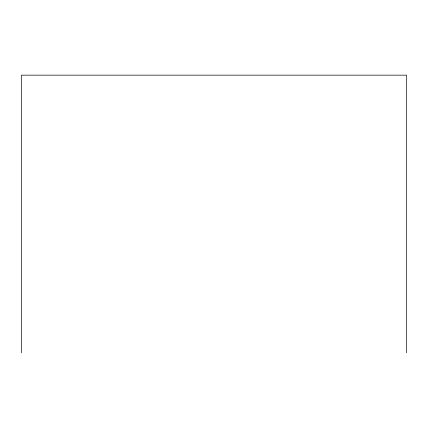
<?xml version="1.0" encoding="UTF-8"?>
<svg xmlns="http://www.w3.org/2000/svg" width="428" height="428" viewBox="0 0 428 428"><rect width="100%" height="100%" fill="white"/><g stroke="black" fill="none" stroke-linecap="round" stroke-linejoin="round"><path stroke-width="0.64" d="M406.6 352.843L406.6 75.157L21.4 75.157L21.4 352.843"/></g></svg>
